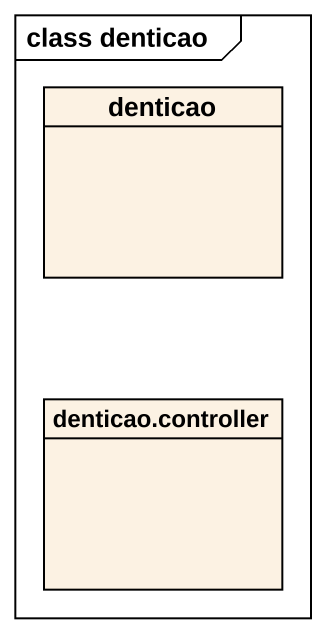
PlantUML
@startuml
mainframe class denticao
hide circle
hide empty members
class denticao
class "denticao.controller" as denticao_controller
@enduml
